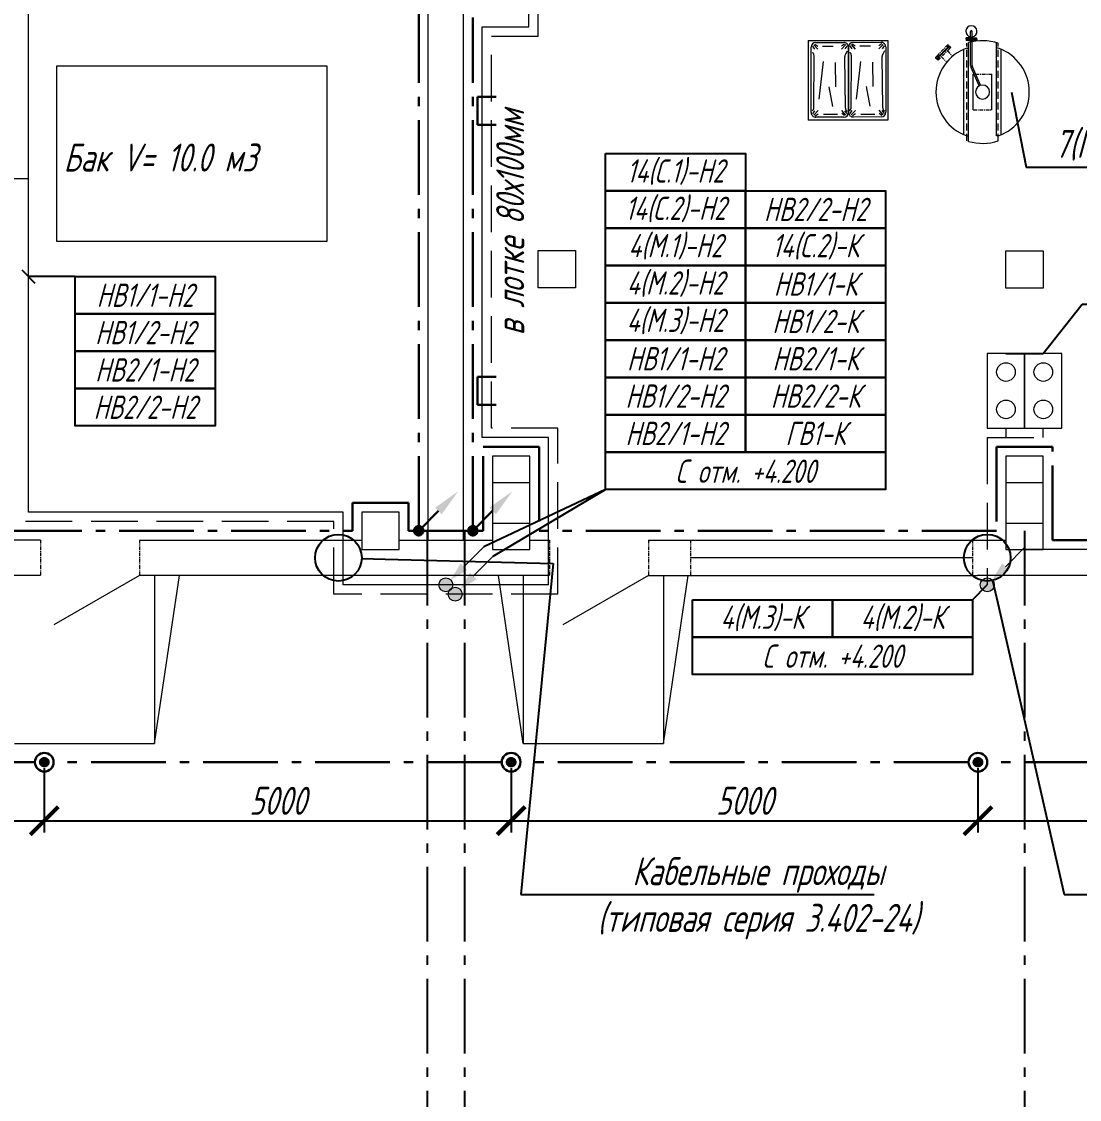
# Model space of a CAD drawing. Header units: millimetres. Extents: x -14296 to 10264, y -13087 to -5602.
# Drawn here: x -3353.7 to -3240.4, y -12868.9 to -12753.4 of the extents above; entities that cross this region are included whole.
import ezdxf
from ezdxf import colors
from ezdxf.entities.mleader import LeaderData, LeaderLine
from ezdxf.math import Vec2, Vec3

# ---------------------------------------------------------------- set-up
doc = ezdxf.new("R2010")
doc.units = ezdxf.units.MM
for name, pattern in [('CENTER2', [1.125, 0.75, -0.125, 0.125, -0.125]), ('gost5', [7, 5, -2, 0]), ('gost6', [12, 8, -1.5, 1, -1.5]), ('VERDECKT', [0.375, 0.25, -0.125])]:
    doc.linetypes.add(name, pattern=pattern)
doc.layers.get('Defpoints').update_dxf_attribs({"color": 33})
for name, color, linetype, lineweight in [('1', 4, 'Continuous', 15), ('Заземление (Вновь)', 6, 'gost6', 15), ('Заземление (Сущ)', 6, 'gost6', 25), ('КаБель контрольный (Вновь)', 142, 'gost5', 15), ('КаБель силовой (Вновь)', 1, 'Continuous', 15), ('Линия выноска', 137, 'Continuous', 25), ('Осевая', 4, 'gost6', 25), ('Размерная', 4, 'Continuous', 25), ('Рамка тонкая', 5, 'Continuous', 25), ('Строительный', 251, 'Continuous', 13), ('Текст', 7, 'Continuous', 20), ('Технологическое', 156, 'Continuous', 18), ('Эл. аппараты (Вновь)', 93, 'Continuous', 15)]:
    doc.layers.add(name, color=color, linetype=linetype, lineweight=lineweight)
doc.layers.add('Размеры', color=5, linetype='Continuous')
doc.styles.add('gost shx', font='gost.shx', dxfattribs={"oblique": 15})
doc.styles.add('Simplex', font='simplex.shx', dxfattribs={"width": 0.7, "oblique": 15})
doc.dimstyles.new('ISO-25', dxfattribs={"dimtxt": 3, "dimasz": 2.5, "dimexe": 1.25, "dimexo": 0.625, "dimtad": 1, "dimtxsty": 'gost shx', "dimcen": 2.5, "dimclrt": 2, "dimadec": 0, "dimazin": 0, "dimtfac": 1, "dimtmove": 0, "dimatfit": 3, "dimfxl": 1, "dimarcsym": 0})

# ---------------------------------------------------------------- blocks, each defined once
blk = doc.blocks.new('A$C6D8F15C8')
at = {"linetype": 'Continuous'}
blk.add_circle((0, 0), 1.5, dxfattribs=at)
blk = doc.blocks.new('A$C42F5552A')
at = {"color": 4, "ltscale": 0.5}
for p, q in [((-6.54, -3.16), (-6.54, 2.84)), ((-6.21, 3), (-5.78, 2.37)), ((-6.09, 3.27), (-5.11, 2.37)), ((-5.78, 3.51), (-5.15, 3.08)), ((-5.54, 3.84), (8.46, 3.84)), ((-5.19, 3.63), (-5.18, 3.62)), ((-4.43, 3.27), (6.59, 3.2)), ((7.32, 3.51), (7.3, 3.49)), ((9.01, 3.27), (8.03, 2.37)), ((8.7, 3.51), (8.07, 3.08)), ((8.11, 3.63), (8.1, 3.62)), ((9.13, 3), (8.7, 2.37)), ((9.46, 2.84), (9.46, -3.16)), ((-5.9, 1.19), (-5.9, -1.76)), ((-4.23, -0.77), (0, 0)), ((-2.69, 2.11), (5.39, 1.15)), ((8.7, 1.39), (8.7, -0.93)), ((5.19, -1.34), (0, -1.34)), ((-6.21, -3.31), (-5.78, -2.68)), ((-6.09, -3.59), (-5.11, -2.68)), ((-5.78, -3.82), (-5.15, -3.39)), ((8.46, -4.16), (-5.54, -4.16)), ((-5.35, -3.84), (-5.28, -3.78)), ((-5.19, -3.94), (-5.18, -3.94)), ((-4.59, -3.48), (6.44, -3.38)), ((7.6, -3.88), (6.94, -3.51)), ((9.01, -3.59), (8.03, -2.68)), ((8.7, -3.82), (8.07, -3.39)), ((8.11, -3.94), (8.1, -3.94)), ((9.13, -3.31), (8.7, -2.68))]:
    blk.add_line(p, q, dxfattribs=at)
for centre, start, end in [((-5.54, 2.84), 90, 180), ((-4.43, 4.27), 220.6442, 269.6068), ((6.6, 4.2), 269.6068, 314.9568), ((8.46, 2.84), 0, 90), ((8.46, 2.84), 0, 90), ((-5.54, -3.16), 180, 270), ((-5.54, -3.16), 180, 270), ((-4.58, -4.48), 90.5536, 134.9566), ((6.45, -4.38), 60.5613, 90.5536), ((8.46, -3.16), 270, 0), ((8.46, -3.16), 270, 0), ((8.46, -3.16), 270, 0)]:
    blk.add_arc(centre, 1, start, end, dxfattribs=at)
blk = doc.blocks.new('A$C020D5F7F')
at = {"layer": '1', "color": 3}
for p, q in [((-4.27, 8.54), (4.27, 8.54)), ((-4.27, 8.54), (-4.27, 0)), ((4.27, 8.54), (4.27, 0)), ((4.27, 0), (-4.27, 0))]:
    blk.add_line(p, q, dxfattribs=at)
at = {"color": 4, "ltscale": 0.5, "xscale": 0.4999999999999939, "yscale": 0.4999999999999939, "zscale": 0.4999999999999939, "rotation": 90.17057823925133}
for p in [(-2.04, 3.58), (1.96, 3.6)]:
    blk.add_blockref('A$C42F5552A', p, dxfattribs=at)
blk = doc.blocks.new('_None')
blk = doc.blocks.new('A$C2C4D244A')
at = {"layer": 'Эл. аппараты (Вновь)'}
for p, q in [((4, 8), (0, 8)), ((0, 8), (0, 0)), ((4, 0), (4, 8)), ((0, 0), (4, 0))]:
    blk.add_line(p, q, dxfattribs=at)
for centre in [(2, 6), (2, 2)]:
    blk.add_circle(centre, 1, dxfattribs=at)
blk = doc.blocks.new('A$C40A51619')
at = {"layer": 'Заземление (Сущ)', "lineweight": 30}
blk.add_hatch(color=256, dxfattribs=at).paths.add_polyline_path([(1, 0.5, 1), (0, 0.5, 1)])
blk.add_line((2.62, 2.62), (0.5, 0.5), dxfattribs=at)
blk.add_circle((0.5, 0.5), 0.5, dxfattribs=at)
blk.add_solid([(2.97, 2.27), (2.27, 2.97), (4.74, 4.74)], dxfattribs=at)
blk = doc.blocks.new('_DotBlank')
at = {"color": 0, "linetype": 'ByBlock', "lineweight": -2}
blk.add_line((-0.5, 0), (-1, 0), dxfattribs=at)
blk.add_circle((0, 0), 0.5, dxfattribs=at)
blk = doc.blocks.new('_ArchTick')
at = {"color": 0, "const_width": 0.15}
blk.add_lwpolyline([(-0.5, -0.5), (0.5, 0.5)], dxfattribs=at)
blk = doc.blocks.new('*D1035')
at = {"layer": 'Defpoints', "color": 0, "lineweight": 15, "transparency": 16777216}
for p in [(-3401.31, -12832.77), (-3351.31, -12832.77), (-3351.31, -12839.04)]:
    blk.add_point(p, dxfattribs=at)
at = {"layer": 'Размерная', "color": 0, "lineweight": -2, "transparency": 16777216}
for p, q in [((-3401.31, -12833.4), (-3401.31, -12840.29)), ((-3351.31, -12833.4), (-3351.31, -12840.29)), ((-3401.31, -12839.04), (-3351.31, -12839.04))]:
    blk.add_line(p, q, dxfattribs=at)
at = {"layer": 'Размерная', "color": 0, "lineweight": -2, "transparency": 16777216, "xscale": 3, "yscale": 3, "zscale": 3, "rotation": 180}
blk.add_blockref('_ArchTick', (-3401.31, -12839.04), dxfattribs=at)
at = {"layer": 'Размерная', "color": 0, "lineweight": -2, "transparency": 16777216, "xscale": 3, "yscale": 3, "zscale": 3}
blk.add_blockref('_ArchTick', (-3351.31, -12839.04), dxfattribs=at)
at = {"layer": 'Размерная', "color": 2, "lineweight": 20, "transparency": 16777216, "insert": (-3376.31, -12836.91), "char_height": 3, "attachment_point": 5, "style": 'Simplex'}
blk.add_mtext('5000', dxfattribs=at)
blk = doc.blocks.new('*D1036')
at = {"layer": 'Defpoints', "color": 0, "lineweight": 15, "transparency": 16777216}
for p in [(-3351.31, -12832.77), (-3301.31, -12832.77), (-3301.31, -12839.04)]:
    blk.add_point(p, dxfattribs=at)
at = {"layer": 'Размерная', "color": 0, "lineweight": -2, "transparency": 16777216}
for p, q in [((-3351.31, -12833.4), (-3351.31, -12840.29)), ((-3301.31, -12833.4), (-3301.31, -12840.29)), ((-3351.31, -12839.04), (-3301.31, -12839.04))]:
    blk.add_line(p, q, dxfattribs=at)
at = {"layer": 'Размерная', "color": 0, "lineweight": -2, "transparency": 16777216, "xscale": 3, "yscale": 3, "zscale": 3, "rotation": 180}
blk.add_blockref('_ArchTick', (-3351.31, -12839.04), dxfattribs=at)
at = {"layer": 'Размерная', "color": 0, "lineweight": -2, "transparency": 16777216, "xscale": 3, "yscale": 3, "zscale": 3}
blk.add_blockref('_ArchTick', (-3301.31, -12839.04), dxfattribs=at)
at = {"layer": 'Размерная', "color": 2, "lineweight": 20, "transparency": 16777216, "insert": (-3326.31, -12836.91), "char_height": 3, "attachment_point": 5, "style": 'Simplex'}
blk.add_mtext('5000', dxfattribs=at)
blk = doc.blocks.new('*D1037')
at = {"layer": 'Defpoints', "color": 0, "lineweight": 15, "transparency": 16777216}
for p in [(-3301.31, -12832.77), (-3251.31, -12832.77), (-3251.31, -12839.04)]:
    blk.add_point(p, dxfattribs=at)
at = {"layer": 'Размерная', "color": 0, "lineweight": -2, "transparency": 16777216}
for p, q in [((-3301.31, -12833.4), (-3301.31, -12840.29)), ((-3251.31, -12833.4), (-3251.31, -12840.29)), ((-3301.31, -12839.04), (-3251.31, -12839.04))]:
    blk.add_line(p, q, dxfattribs=at)
at = {"layer": 'Размерная', "color": 0, "lineweight": -2, "transparency": 16777216, "xscale": 3, "yscale": 3, "zscale": 3, "rotation": 180}
blk.add_blockref('_ArchTick', (-3301.31, -12839.04), dxfattribs=at)
at = {"layer": 'Размерная', "color": 0, "lineweight": -2, "transparency": 16777216, "xscale": 3, "yscale": 3, "zscale": 3}
blk.add_blockref('_ArchTick', (-3251.31, -12839.04), dxfattribs=at)
at = {"layer": 'Размерная', "color": 2, "lineweight": 20, "transparency": 16777216, "insert": (-3276.31, -12836.91), "char_height": 3, "attachment_point": 5, "style": 'Simplex'}
blk.add_mtext('5000', dxfattribs=at)
blk = doc.blocks.new('*D1038')
at = {"layer": 'Defpoints', "color": 0, "lineweight": 15, "transparency": 16777216}
for p in [(-3251.31, -12832.77), (-3201.31, -12832.77), (-3201.31, -12839.04)]:
    blk.add_point(p, dxfattribs=at)
at = {"layer": 'Размерная', "color": 0, "lineweight": -2, "transparency": 16777216}
for p, q in [((-3251.31, -12833.4), (-3251.31, -12840.29)), ((-3201.31, -12833.4), (-3201.31, -12840.29)), ((-3251.31, -12839.04), (-3201.31, -12839.04))]:
    blk.add_line(p, q, dxfattribs=at)
at = {"layer": 'Размерная', "color": 0, "lineweight": -2, "transparency": 16777216, "xscale": 3, "yscale": 3, "zscale": 3, "rotation": 180}
blk.add_blockref('_ArchTick', (-3251.31, -12839.04), dxfattribs=at)
at = {"layer": 'Размерная', "color": 0, "lineweight": -2, "transparency": 16777216, "xscale": 3, "yscale": 3, "zscale": 3}
blk.add_blockref('_ArchTick', (-3201.31, -12839.04), dxfattribs=at)
at = {"layer": 'Размерная', "color": 2, "lineweight": 20, "transparency": 16777216, "insert": (-3226.31, -12836.91), "char_height": 3, "attachment_point": 5, "style": 'Simplex'}
blk.add_mtext('5000', dxfattribs=at)

msp = doc.modelspace()

# ---------------------------------------------------------------- hatches: boundary and pattern name
at = {"layer": 'Заземление (Вновь)'}
for points in [[(-3350.80898, -12832.77393, 1), (-3351.80898, -12832.77393, 1)], [(-3300.80898, -12832.77393, 1), (-3301.80898, -12832.77393, 1)], [(-3250.80898, -12832.77393, 1), (-3251.80898, -12832.77393, 1)]]:
    msp.add_hatch(color=256, dxfattribs=at).paths.add_polyline_path(points)
at = {"layer": 'Заземление (Сущ)', "lineweight": 30}
for points in [[(-3310.70898, -12807.97393, 1), (-3311.70898, -12807.97393, 1)], [(-3304.90898, -12807.97393, 1), (-3305.90898, -12807.97393, 1)]]:
    msp.add_hatch(color=256, dxfattribs=at).paths.add_polyline_path(points)
at = {"layer": 'КаБель контрольный (Вновь)', "linetype": 'ByBlock'}
for points in [[(-3251.05898, -12813.77393, 1), (-3249.55898, -12813.77393, 1)], [(-3308.05898, -12814.77393, 1), (-3306.55898, -12814.77393, 1)]]:
    msp.add_hatch(color=256, dxfattribs=at).paths.add_polyline_path(points)
at = {"layer": 'КаБель силовой (Вновь)'}
msp.add_hatch(color=256, dxfattribs=at).paths.add_polyline_path([(-3309.05898, -12813.77393, 1), (-3307.55898, -12813.77393, 1)])

# ---------------------------------------------------------------- linework, layer by layer
at = {"layer": 'Заземление (Вновь)'}
for centre in [(-3351.30898, -12832.77393), (-3301.30898, -12832.77393), (-3251.30898, -12832.77393)]:
    msp.add_circle(centre, 0.5, dxfattribs=at)
at = {"layer": 'Заземление (Сущ)', "lineweight": 30}
for p, q in [((-3311.20898, -12807.97393), (-3311.20898, -12631.97393)), ((-3305.40898, -12807.97393), (-3305.40898, -12752.97393)), ((-3298.30898, -12798.97393), (-3304.30898, -12798.97393)), ((-3304.30898, -12807.97393), (-3304.30898, -12798.97393)), ((-3298.30898, -12798.97393), (-3298.30898, -12807.97393)), ((-3243.30898, -12798.97393), (-3249.30898, -12798.97393)), ((-3249.30898, -12798.97393), (-3249.30898, -12807.97393)), ((-3243.30898, -12808.97393), (-3243.30898, -12798.97393)), ((-3318.30898, -12807.97393), (-3318.30898, -12804.97393)), ((-3318.30898, -12804.97393), (-3312.30898, -12804.97393)), ((-3312.30898, -12804.97393), (-3312.30898, -12807.97393)), ((-3367.30898, -12807.97393), (-3318.30898, -12807.97393)), ((-3312.30898, -12807.97393), (-3304.30898, -12807.97393)), ((-3249.30898, -12807.97393), (-3298.30898, -12807.97393)), ((-3189.30898, -12808.97393), (-3243.30898, -12808.97393)), ((-3352.30898, -12832.77393), (-3400.30898, -12832.77393)), ((-3302.30898, -12832.77393), (-3350.30898, -12832.77393)), ((-3252.30898, -12832.77393), (-3300.30898, -12832.77393)), ((-3202.30898, -12832.77393), (-3250.30898, -12832.77393))]:
    msp.add_line(p, q, dxfattribs=at)
for centre in [(-3311.20898, -12807.97393), (-3305.40898, -12807.97393)]:
    msp.add_circle(centre, 0.5, dxfattribs=at)
at = {"layer": 'Заземление (Сущ)', "linetype": 'ByBlock', "lineweight": 30}
for centre in [(-3351.30898, -12832.77393), (-3301.30898, -12832.77393), (-3251.30898, -12832.77393)]:
    msp.add_circle(centre, 1, dxfattribs=at)
at = {"layer": 'КаБель контрольный (Вновь)'}
for p, q in [((-3298.40898, -12754.97393), (-3298.40898, -12744.97393)), ((-3303.40898, -12796.97393), (-3303.40898, -12754.97393)), ((-3303.40898, -12754.97393), (-3298.40898, -12754.97393)), ((-3296.30898, -12796.97393), (-3303.40898, -12796.97393)), ((-3296.30898, -12814.77393), (-3296.30898, -12796.97393)), ((-3248.30898, -12796.97393), (-3248.30898, -12797.97393)), ((-3244.30898, -12797.97393), (-3244.30898, -12796.97393)), ((-3250.30898, -12797.97393), (-3244.30898, -12797.97393)), ((-3250.30898, -12797.97393), (-3250.30898, -12813.77393)), ((-3320.30898, -12806.97393), (-3366.30898, -12806.97393)), ((-3320.30898, -12814.77393), (-3320.30898, -12806.97393)), ((-3296.30898, -12814.77393), (-3320.30898, -12814.77393))]:
    msp.add_line(p, q, dxfattribs=at)
at = {"layer": 'КаБель контрольный (Вновь)', "linetype": 'ByBlock'}
for p, q in [((-3248.36444, -12811.82939), (-3246.24312, -12809.70807)), ((-3305.36444, -12812.82939), (-3303.24312, -12810.70807))]:
    msp.add_line(p, q, dxfattribs=at)
for centre in [(-3250.30898, -12813.77393), (-3307.30898, -12814.77393)]:
    msp.add_circle(centre, 0.75, dxfattribs=at)
for points in [[(-3305.01088, -12813.18294), (-3305.71799, -12812.47584), (-3306.77865, -12814.2436)], [(-3248.01088, -12812.18294), (-3248.71799, -12811.47584), (-3249.77865, -12813.2436)]]:
    msp.add_solid(points, dxfattribs=at)
at = {"layer": 'КаБель силовой (Вновь)'}
for p, q in [((-3353.01807, -12805.97393), (-3353.01807, -12723.29284)), ((-3299.40898, -12753.97393), (-3299.40898, -12745.97393)), ((-3304.40898, -12797.97393), (-3304.40898, -12753.97393)), ((-3304.40898, -12753.97393), (-3299.40898, -12753.97393)), ((-3353.01807, -12770.25622), (-3366.39146, -12770.25622)), ((-3297.30898, -12797.97393), (-3304.40898, -12797.97393)), ((-3297.30898, -12813.77393), (-3297.30898, -12797.97393)), ((-3319.30898, -12805.97393), (-3353.01807, -12805.97393)), ((-3319.30898, -12813.77393), (-3319.30898, -12805.97393)), ((-3306.36444, -12811.82939), (-3304.24312, -12809.70807)), ((-3297.30898, -12813.77393), (-3319.30898, -12813.77393))]:
    msp.add_line(p, q, dxfattribs=at)
msp.add_circle((-3308.30898, -12813.77393), 0.75, dxfattribs=at)
msp.add_solid([(-3306.01088, -12812.18294), (-3306.71799, -12811.47584), (-3307.77865, -12813.2436)], dxfattribs=at)
at = {"layer": 'Линия выноска'}
for p, q in [((-3353.72518, -12780.03548), (-3352.31097, -12781.44969)), ((-3348.01807, -12780.74259), (-3353.01807, -12780.74259)), ((-3291.21398, -12803.55267), (-3304.24312, -12809.70807)), ((-3303.24312, -12810.70807), (-3291.21398, -12803.55267)), ((-3251.89997, -12815.36492), (-3250.30898, -12813.77393))]:
    msp.add_line(p, q, dxfattribs=at)
at = {"layer": 'Осевая'}
for p, q in [((-3310.30898, -12807.97393), (-3310.30898, -12886.97393)), ((-3306.30898, -12807.97393), (-3306.30898, -12886.97393)), ((-3246.30898, -12807.97393), (-3246.30898, -12892.97393))]:
    msp.add_line(p, q, dxfattribs=at)
at = {"layer": 'Размеры', "color": 3}
msp.add_line((-3310.30898, -12809.00073), (-3310.30898, -12808.97393), dxfattribs=at)
at = {"layer": 'Рамка тонкая', "lineweight": 30}
for p, q in [((-3302.90898, -12761.47393), (-3304.90898, -12761.47393)), ((-3304.90898, -12761.47393), (-3304.90898, -12764.47393)), ((-3304.90898, -12764.47393), (-3302.90898, -12764.47393)), ((-3302.90898, -12791.47393), (-3304.90898, -12791.47393)), ((-3304.90898, -12791.47393), (-3304.90898, -12794.47393)), ((-3304.90898, -12794.47393), (-3302.90898, -12794.47393))]:
    msp.add_line(p, q, dxfattribs=at)
at = {"layer": 'Рамка тонкая'}
for points in [[(-3291.21398, -12767.55267), (-3276.21398, -12767.55267), (-3276.21398, -12771.55267), (-3291.21398, -12771.55267)], [(-3291.21398, -12771.55267), (-3276.21398, -12771.55267), (-3276.21398, -12775.55267), (-3291.21398, -12775.55267)], [(-3276.21398, -12771.55267), (-3261.21398, -12771.55267), (-3261.21398, -12775.55267), (-3276.21398, -12775.55267)], [(-3291.21398, -12775.55267), (-3276.21398, -12775.55267), (-3276.21398, -12779.55267), (-3291.21398, -12779.55267)], [(-3276.21398, -12775.55267), (-3261.21398, -12775.55267), (-3261.21398, -12779.55267), (-3276.21398, -12779.55267)], [(-3291.21398, -12779.55267), (-3276.21398, -12779.55267), (-3276.21398, -12783.55267), (-3291.21398, -12783.55267)], [(-3276.21398, -12779.55267), (-3261.21398, -12779.55267), (-3261.21398, -12783.55267), (-3276.21398, -12783.55267)], [(-3348.01807, -12780.74259), (-3333.01807, -12780.74259), (-3333.01807, -12784.74259), (-3348.01807, -12784.74259)], [(-3291.21398, -12783.55267), (-3276.21398, -12783.55267), (-3276.21398, -12787.55267), (-3291.21398, -12787.55267)], [(-3276.21398, -12783.55267), (-3261.21398, -12783.55267), (-3261.21398, -12787.55267), (-3276.21398, -12787.55267)], [(-3348.01807, -12784.74259), (-3333.01807, -12784.74259), (-3333.01807, -12788.74259), (-3348.01807, -12788.74259)], [(-3291.21398, -12787.55267), (-3276.21398, -12787.55267), (-3276.21398, -12791.55267), (-3291.21398, -12791.55267)], [(-3276.21398, -12787.55267), (-3261.21398, -12787.55267), (-3261.21398, -12791.55267), (-3276.21398, -12791.55267)], [(-3348.01807, -12788.74259), (-3333.01807, -12788.74259), (-3333.01807, -12792.74259), (-3348.01807, -12792.74259)], [(-3291.21398, -12791.55267), (-3276.21398, -12791.55267), (-3276.21398, -12795.55267), (-3291.21398, -12795.55267)], [(-3276.21398, -12791.55267), (-3261.21398, -12791.55267), (-3261.21398, -12795.55267), (-3276.21398, -12795.55267)], [(-3348.01807, -12792.74259), (-3333.01807, -12792.74259), (-3333.01807, -12796.74259), (-3348.01807, -12796.74259)], [(-3291.21398, -12795.55267), (-3276.21398, -12795.55267), (-3276.21398, -12799.55267), (-3291.21398, -12799.55267)], [(-3276.21398, -12795.55267), (-3261.21398, -12795.55267), (-3261.21398, -12799.55267), (-3276.21398, -12799.55267)], [(-3291.21398, -12799.55267), (-3261.21398, -12799.55267), (-3261.21398, -12803.55267), (-3291.21398, -12803.55267)], [(-3281.89997, -12815.36492), (-3266.89997, -12815.36492), (-3266.89997, -12819.36492), (-3281.89997, -12819.36492)], [(-3266.89997, -12815.36492), (-3251.89997, -12815.36492), (-3251.89997, -12819.36492), (-3266.89997, -12819.36492)], [(-3281.89997, -12819.36492), (-3251.89997, -12819.36492), (-3251.89997, -12823.36492), (-3281.89997, -12823.36492)]]:
    msp.add_lwpolyline(points, close=True, dxfattribs=at)
at = {"layer": 'Строительный'}
for p, q in [((-3310.20898, -12808.97393), (-3310.20898, -12654.57393)), ((-3306.40898, -12808.97393), (-3306.40898, -12654.57393)), ((-3298.40898, -12781.96585), (-3298.40898, -12777.96585)), ((-3298.40898, -12777.96585), (-3294.40898, -12777.96585)), ((-3294.40898, -12777.96585), (-3294.40898, -12781.96585)), ((-3248.30898, -12781.97393), (-3248.30898, -12777.97393)), ((-3248.30898, -12777.97393), (-3244.30898, -12777.97393)), ((-3244.30898, -12777.97393), (-3244.30898, -12781.97393)), ((-3294.40898, -12781.96585), (-3298.40898, -12781.96585)), ((-3244.30898, -12781.97393), (-3248.30898, -12781.97393)), ((-3299.30898, -12799.97393), (-3303.30898, -12799.97393)), ((-3303.30898, -12799.97393), (-3303.30898, -12809.97393)), ((-3299.30898, -12809.97393), (-3299.30898, -12799.97393)), ((-3244.30898, -12799.97393), (-3248.30898, -12799.97393)), ((-3248.30898, -12799.97393), (-3248.30898, -12809.97393)), ((-3244.30898, -12809.97393), (-3244.30898, -12799.97393)), ((-3303.30898, -12802.79976), (-3299.30898, -12802.79976)), ((-3248.30898, -12802.79976), (-3244.30898, -12802.79976)), ((-3313.30898, -12805.97393), (-3317.30898, -12805.97393)), ((-3317.30898, -12805.97393), (-3317.30898, -12809.97393)), ((-3313.30898, -12809.97393), (-3313.30898, -12805.97393)), ((-3303.30898, -12807.1481), (-3299.30898, -12807.1481)), ((-3248.30898, -12807.1481), (-3244.30898, -12807.1481)), ((-3351.70898, -12808.97393), (-3368.30898, -12808.97393)), ((-3341.10898, -12808.97393), (-3317.30898, -12808.97393)), ((-3313.30898, -12808.97393), (-3303.30898, -12808.97393)), ((-3299.30898, -12808.97393), (-3297.20898, -12808.97393)), ((-3286.60898, -12808.97393), (-3248.30898, -12808.97393)), ((-3317.30898, -12809.97393), (-3313.30898, -12809.97393)), ((-3303.30898, -12809.97393), (-3299.30898, -12809.97393)), ((-3248.30898, -12809.97393), (-3244.30898, -12809.97393)), ((-3124.30898, -12809.97393), (-3246.30898, -12809.97393)), ((-3251.90898, -12810.87393), (-3282.10898, -12810.87393)), ((-3351.70898, -12812.77393), (-3433.10898, -12812.77393)), ((-3341.10898, -12812.77393), (-3350.28885, -12818.07393)), ((-3297.20898, -12812.77393), (-3341.10898, -12812.77393)), ((-3339.50482, -12812.77393), (-3339.50482, -12830.77393)), ((-3339.50482, -12830.77393), (-3336.84816, -12812.77393)), ((-3299.70898, -12812.77393), (-3316.21418, -12812.77393)), ((-3300.00482, -12830.77393), (-3302.66147, -12812.77393)), ((-3300.00482, -12812.77393), (-3300.00482, -12830.77393)), ((-3286.60898, -12812.77393), (-3295.78885, -12818.07393)), ((-3286.60898, -12812.77393), (-3251.40898, -12812.77393)), ((-3285.00482, -12812.77393), (-3285.00482, -12830.77393)), ((-3285.00482, -12830.77393), (-3282.34816, -12812.77393)), ((-3117.20898, -12812.77393), (-3251.40898, -12812.77393)), ((-3354.50482, -12830.77393), (-3339.50482, -12830.77393)), ((-3300.00482, -12830.77393), (-3285.00482, -12830.77393))]:
    msp.add_line(p, q, dxfattribs=at)
at = {"layer": 'Строительный', "linetype": 'CENTER2', "ltscale": 0.5}
for p, q in [((-3351.70898, -12808.97393), (-3351.70898, -12812.77393)), ((-3341.10898, -12808.97393), (-3341.10898, -12812.77393)), ((-3297.20898, -12808.97393), (-3297.20898, -12812.77393)), ((-3286.60898, -12808.97393), (-3286.60898, -12812.77393)), ((-3282.10898, -12808.97393), (-3282.10898, -12812.77393)), ((-3251.90898, -12808.97393), (-3251.90898, -12812.77393))]:
    msp.add_line(p, q, dxfattribs=at)
at = {"layer": 'Технологическое'}
for p, q in [((-3252.09903, -12755.1767), (-3252.09903, -12754.47393)), ((-3251.92403, -12755.1767), (-3251.92403, -12754.47393)), ((-3252.31153, -12766.26544), (-3252.31153, -12755.68243)), ((-3252.31153, -12765.68224), (-3252.31153, -12755.68243)), ((-3252.09903, -12758.11959), (-3252.09903, -12755.4667)), ((-3251.92403, -12758.11959), (-3251.92403, -12755.4667)), ((-3249.31153, -12765.68224), (-3249.31153, -12755.68243)), ((-3252.81153, -12765.55651), (-3252.81153, -12756.39136)), ((-3252.49434, -12756.26563), (-3252.31153, -12756.26563)), ((-3249.12873, -12756.26563), (-3249.31153, -12756.26563)), ((-3248.81153, -12765.55651), (-3248.81153, -12756.39136)), ((-3321.01807, -12758.21864), (-3350.01807, -12758.21864)), ((-3350.01807, -12758.21864), (-3350.01807, -12776.96864)), ((-3321.01807, -12776.96864), (-3321.01807, -12758.21864)), ((-3251.18964, -12760.32622), (-3252.05, -12758.35456)), ((-3251.02925, -12760.25623), (-3251.88961, -12758.28457)), ((-3251.81153, -12762.87393), (-3251.81153, -12759.07393)), ((-3249.81153, -12762.87393), (-3249.81153, -12759.07393)), ((-3252.49434, -12765.68224), (-3252.31153, -12765.68224)), ((-3249.12873, -12765.68224), (-3249.31153, -12765.68224)), ((-3350.01807, -12776.96864), (-3321.01807, -12776.96864))]:
    msp.add_line(p, q, dxfattribs=at)
at = {"layer": 'Технологическое', "linetype": 'CENTER2', "ltscale": 0.5}
for p, q in [((-3254.50617, -12755.90044), (-3255.88502, -12757.2793)), ((-3254.50617, -12755.90044), (-3254.38596, -12756.02065)), ((-3254.38596, -12756.02065), (-3255.76482, -12757.39951)), ((-3255.70825, -12757.45608), (-3254.32939, -12756.07722)), ((-3255.58804, -12757.57629), (-3254.20918, -12756.19743)), ((-3254.55566, -12756.23278), (-3255.55268, -12757.2298)), ((-3255.53854, -12757.24395), (-3254.54152, -12756.24692)), ((-3254.58395, -12756.26107), (-3255.5244, -12757.20152)), ((-3255.51026, -12757.21566), (-3254.56981, -12756.27521)), ((-3255.06832, -12756.71715), (-3255.02589, -12756.75958)), ((-3254.64405, -12756.01004), (-3254.49556, -12756.15854)), ((-3254.58395, -12756.21864), (-3254.58395, -12756.26107)), ((-3254.58395, -12756.57219), (-3254.01837, -12757.13777)), ((-3254.52738, -12756.27521), (-3254.56981, -12756.27521)), ((-3254.54152, -12756.24692), (-3254.55566, -12756.23278)), ((-3254.31878, -12756.33531), (-3254.46728, -12756.18682)), ((-3254.20918, -12756.19743), (-3254.32939, -12756.07722)), ((-3255.88502, -12757.2793), (-3255.76482, -12757.39951)), ((-3255.77542, -12757.14141), (-3255.62693, -12757.28991)), ((-3255.58804, -12757.57629), (-3255.70825, -12757.45608)), ((-3255.45015, -12757.46668), (-3255.59865, -12757.31819)), ((-3255.56683, -12757.20152), (-3255.5244, -12757.20152)), ((-3255.55268, -12757.2298), (-3255.53854, -12757.24395)), ((-3255.51026, -12757.25809), (-3255.51026, -12757.21566)), ((-3255.21327, -12757.20152), (-3254.6477, -12757.76709)), ((-3251.81153, -12759.07393), (-3251.73609, -12759.07393)), ((-3251.54516, -12759.07393), (-3249.81153, -12759.07393)), ((-3251.81153, -12762.87393), (-3249.81153, -12762.87393))]:
    msp.add_line(p, q, dxfattribs=at)
at = {"layer": 'Технологическое', "ltscale": 0.3}
for p, q in [((-3252.58653, -12755.2967), (-3252.58653, -12755.1767)), ((-3252.01153, -12755.1767), (-3252.58653, -12755.1767)), ((-3251.72653, -12755.2967), (-3252.58653, -12755.2967)), ((-3252.58653, -12755.3467), (-3252.58653, -12755.4667)), ((-3251.65141, -12755.3467), (-3252.58653, -12755.3467)), ((-3252.17153, -12755.4667), (-3252.58653, -12755.4667)), ((-3252.37165, -12755.3467), (-3252.35153, -12755.3267)), ((-3251.72653, -12755.3267), (-3252.35153, -12755.3267)), ((-3252.29653, -12755.3267), (-3252.29653, -12755.2967)), ((-3252.17153, -12755.4667), (-3251.43653, -12755.4667)), ((-3252.01153, -12755.1767), (-3251.43653, -12755.1767)), ((-3251.72653, -12755.2967), (-3251.43653, -12755.2967)), ((-3251.72653, -12755.3267), (-3251.72653, -12755.2967)), ((-3251.72653, -12755.3267), (-3251.67153, -12755.3267)), ((-3251.65141, -12755.3467), (-3251.67153, -12755.3267)), ((-3251.65141, -12755.3467), (-3251.64653, -12755.3467)), ((-3251.64653, -12755.3467), (-3251.43653, -12755.3467)), ((-3251.43653, -12755.2967), (-3251.43653, -12755.1767)), ((-3251.43653, -12755.3467), (-3251.43653, -12755.4667))]:
    msp.add_line(p, q, dxfattribs=at)
at = {"layer": 'Технологическое', "linetype": 'VERDECKT', "ltscale": 3}
for p, q in [((-3252.49434, -12766.21017), (-3252.49434, -12755.7377)), ((-3249.12873, -12766.21017), (-3249.12873, -12755.7377))]:
    msp.add_line(p, q, dxfattribs=at)
at = {"layer": 'Технологическое'}
for centre, radius, start, end in [((-3252.01153, -12754.47393), 0.6, 278.3855386, 261.6144614), ((-3252.01153, -12754.47393), 0.0875, 0, 180), ((-3250.81153, -12760.97393), 5.5, 72.1837608, 105.8266201), ((-3250.81153, -12760.97393), 5, 109.6675302, 250.3324698), ((-3250.81153, -12760.97393), 5, 289.6675302, 70.3324698), ((-3251.51153, -12758.11959), 0.5875, 180, 203.5747062), ((-3251.51153, -12758.11959), 0.4125, 180, 203.5747062), ((-3250.81153, -12760.97393), 5.5, 254.1733799, 287.8162392)]:
    msp.add_arc(centre, radius, start, end, dxfattribs=at)

# ---------------------------------------------------------------- block references
at = {"layer": '1', "color": 3}
msp.add_blockref('A$C020D5F7F', (-3265.21439, -12763.98219), dxfattribs=at)
at = {"layer": 'Строительный'}
for p in [(-3311.70897, -12808.47393), (-3305.90897, -12808.47393)]:
    msp.add_blockref('A$C40A51619', p, dxfattribs=at)
at = {"layer": 'Технологическое', "xscale": -0.5, "yscale": 0.5, "zscale": 0.5, "rotation": 90}
msp.add_blockref('A$C6D8F15C8', (-3250.81153, -12760.97393), dxfattribs=at)
at = {"layer": 'Эл. аппараты (Вновь)'}
for p in [(-3250.30896, -12796.97394), (-3246.30896, -12796.97394)]:
    msp.add_blockref('A$C2C4D244A', p, dxfattribs=at)

# ---------------------------------------------------------------- texts
at = {"layer": 'Текст', "insert": (-3301.40898, -12774.94812), "char_height": 3, "width": 58.7087971, "attachment_point": 5, "rotation": 90, "style": 'Simplex'}
msp.add_mtext('\\A1;в лотке 80х100мм', dxfattribs=at)
at = {"layer": 'Текст', "char_height": 2.5, "attachment_point": 5, "style": 'Simplex'}
for s, insert, width in [('14(С.1)-Н2', (-3283.71398, -12769.55267), 15), ('14(С.2)-Н2', (-3283.71398, -12773.55267), 15), ('НВ2/2-Н2', (-3268.71398, -12773.55267), 15), ('4(М.1)-Н2', (-3283.71398, -12777.55267), 15), ('14(С.2)-К', (-3268.71398, -12777.55267), 15), ('4(М.2)-Н2', (-3283.71398, -12781.55267), 15), ('НВ1/1-К', (-3268.71398, -12781.55267), 15), ('НВ1/1-Н2', (-3340.51807, -12782.74259), 15), ('{\\Q15;\\W0.7;4(М.3)-Н2}', (-3283.71398, -12785.55267), 15), ('НВ1/2-К', (-3268.71398, -12785.55267), 15), ('НВ1/2-Н2', (-3340.51807, -12786.74259), 15), ('НВ1/1-Н2', (-3283.71398, -12789.55267), 15), ('НВ2/1-К', (-3268.71398, -12789.55267), 15), ('НВ2/1-Н2', (-3340.51807, -12790.74259), 15), ('НВ1/2-Н2', (-3283.71398, -12793.55267), 15), ('НВ2/2-К', (-3268.71398, -12793.55267), 15), ('НВ2/2-Н2', (-3340.51807, -12794.74259), 15), ('НВ2/1-Н2', (-3283.71398, -12797.55267), 15), ('ГВ1-К', (-3268.71398, -12797.55267), 15), ('С отм. +4.200', (-3276.21398, -12801.60152), 30), ('{\\W0.7;4(М.3)-К}', (-3274.39997, -12817.36492), 15), ('{\\W0.7;4(М.2)-К}', (-3259.39997, -12817.36492), 15), ('С отм. +4.200', (-3266.89997, -12821.41377), 30)]:
    msp.add_mtext(s, dxfattribs=dict(at, insert=insert, width=width))
at = {"layer": 'Технологическое', "style": 'Simplex', "oblique": 15, "width": 0.7}
msp.add_text('Бак V= 10.0 м3', height=3, dxfattribs=at).set_placement((-3349.2408, -12769.49325))

# ---------------------------------------------------------------- dimensions: what is measured, and where the dimension line sits
at = {"layer": 'Размерная', "lineweight": 20}
for base, p1, p2, picture, middle in [((-3351.30898, -12839.0365), (-3401.30898, -12832.77393), (-3351.30898, -12832.77393), '*D1035', (-3376.30898, -12836.9115)), ((-3301.30898, -12839.0365), (-3351.30898, -12832.77393), (-3301.30898, -12832.77393), '*D1036', (-3326.30898, -12836.9115)), ((-3251.30898, -12839.0365), (-3301.30898, -12832.77393), (-3251.30898, -12832.77393), '*D1037', (-3276.30898, -12836.9115)), ((-3201.30898, -12839.0365), (-3251.30898, -12832.77393), (-3201.30898, -12832.77393), '*D1038', (-3226.30898, -12836.9115))]:
    dim = msp.add_linear_dim(base=base, p1=p1, p2=p2, dimstyle='ISO-25', override={"dimtxt": 3, "dimasz": 3, "dimlfac": 100, "dimrnd": 10, "dimtxsty": 'Simplex', "dimblk1": 'ArchTick', "dimblk2": 'ArchTick', "dimsah": 1}, dxfattribs=at)
    dim.commit()
    dim.dimension.update_dxf_attribs({"geometry": picture, "text_midpoint": middle})

# ---------------------------------------------------------------- leaders
at = {"layer": 'Линия выноска'}
ml = msp.add_multileader_mtext('Standard', dxfattribs=at)
ml.set_content('{\\W0.7;7(М.3)}', color=2, style='Simplex')
ml.set_leader_properties()
ml.set_arrow_properties(name='NONE')
ml.build(insert=Vec2(0, 0))
ml.multileader.update_dxf_attribs({"text_left_attachment_type": 6, "text_right_attachment_type": 6, "dogleg_length": 0})
ctx = ml.context
ctx.base_point, ctx.char_height, ctx.plane_origin = Vec3(-3246.14418, -12769.02439), 3, Vec3(-3183.81646, -12801.57924)
ctx.left_attachment, ctx.right_attachment, ctx.text_align_type = 6, 6, 1
notes = []
notes.append((ctx, [(1, (1, 1, 0), (-3246.14418, -12769.02439), (1, 0), 0, [(1, [(-3247.7092, -12760.97393)], 0, [])])]))
ctx.mtext.insert, ctx.mtext.alignment, ctx.mtext.flow_direction = Vec3(-3239.33796, -12765.02439), 2, 5
ml = msp.add_multileader_mtext('Standard', dxfattribs=at)
ml.set_content('4(М.2); 4(М.3)-SB', color=2, style='Simplex')
ml.set_leader_properties()
ml.set_arrow_properties(name='NONE')
ml.build(insert=Vec2(0, 0))
ml.multileader.update_dxf_attribs({"text_left_attachment_type": 6, "text_right_attachment_type": 6, "dogleg_length": 0})
ctx = ml.context
ctx.base_point, ctx.char_height, ctx.plane_origin = Vec3(-3240.13192, -12783.69465), 3, Vec3(-3233.86115, -12782.57162)
ctx.left_attachment, ctx.right_attachment, ctx.text_align_type = 6, 6, 1
notes.append((ctx, [(1, (1, 1, 0), (-3240.13192, -12783.69465), (1, 0), 0, [(0, [(-3248.30898, -12788.97393), (-3244.30898, -12788.97393)], 0, [])])]))
ctx.mtext.insert, ctx.mtext.alignment, ctx.mtext.flow_direction = Vec3(-3223.09052, -12779.69465), 2, 5
ml = msp.add_multileader_mtext('Standard', dxfattribs=at)
ml.set_content('Кабельные проходы\\P(типовая серия 3.402-24)', color=2, style='Simplex')
ml.set_leader_properties()
ml.set_arrow_properties(name='DOTBLANK')
ml.build(insert=Vec2(0, 0))
ml.multileader.update_dxf_attribs({"text_left_attachment_type": 6, "text_right_attachment_type": 6, "dogleg_length": 1, "arrow_head_size": 5})
ctx = ml.context
ctx.base_point, ctx.char_height, ctx.arrow_head_size, ctx.plane_origin = Vec3(-3299.26551, -12846.95079), 3, 5, Vec3(-3332.32999, -12773.70004)
ctx.left_attachment, ctx.right_attachment, ctx.text_align_type = 6, 6, 1
notes.append((ctx, [(1, (1, 1, 0), (-3300.26551, -12846.95079), (1, 0), 1, [(1, [(-3319.80898, -12810.87393), (-3296.80898, -12811.49894)], 0, [])])]))
ctx.mtext.insert, ctx.mtext.alignment, ctx.mtext.flow_direction = Vec3(-3274.84756, -12842.95079), 2, 5
ml = msp.add_multileader_mtext('Standard', dxfattribs=at)
ml.set_content('Кабельный проход\\P(типовая серия 3.402-24)', color=2, style='Simplex')
ml.set_leader_properties()
ml.set_arrow_properties(name='DOTBLANK')
ml.build(insert=Vec2(0, 0))
ml.multileader.update_dxf_attribs({"text_left_attachment_type": 6, "text_right_attachment_type": 6, "dogleg_length": 1, "arrow_head_size": 5})
ctx = ml.context
ctx.base_point, ctx.char_height, ctx.arrow_head_size, ctx.plane_origin = Vec3(-3241.08258, -12846.95079), 3, 5, Vec3(-3274.14706, -12773.70004)
ctx.left_attachment, ctx.right_attachment, ctx.text_align_type = 6, 6, 1
notes.append((ctx, [(1, (1, 1, 0), (-3242.08258, -12846.95079), (1, 0), 1, [(0, [(-3250.30898, -12810.87393)], 0, [])])]))
ctx.mtext.insert, ctx.mtext.alignment, ctx.mtext.flow_direction = Vec3(-3216.66463, -12842.95079), 2, 5
for ctx, leaders in notes:
    for number, flags, end, landing, length, lines in leaders:
        leader = LeaderData()
        leader.index, (leader.has_last_leader_line, leader.has_dogleg_vector, leader.attachment_direction) = number, flags
        leader.last_leader_point, leader.dogleg_vector, leader.dogleg_length = Vec3(end), Vec3(landing), length
        for number, points, colour, breaks in lines:
            line = LeaderLine()
            line.index, line.vertices, line.color, line.breaks = number, Vec3.list(points), colors.encode_raw_color(colour), breaks
            leader.lines.append(line)
        ctx.leaders.append(leader)

doc.saveas('drawing.dxf')
